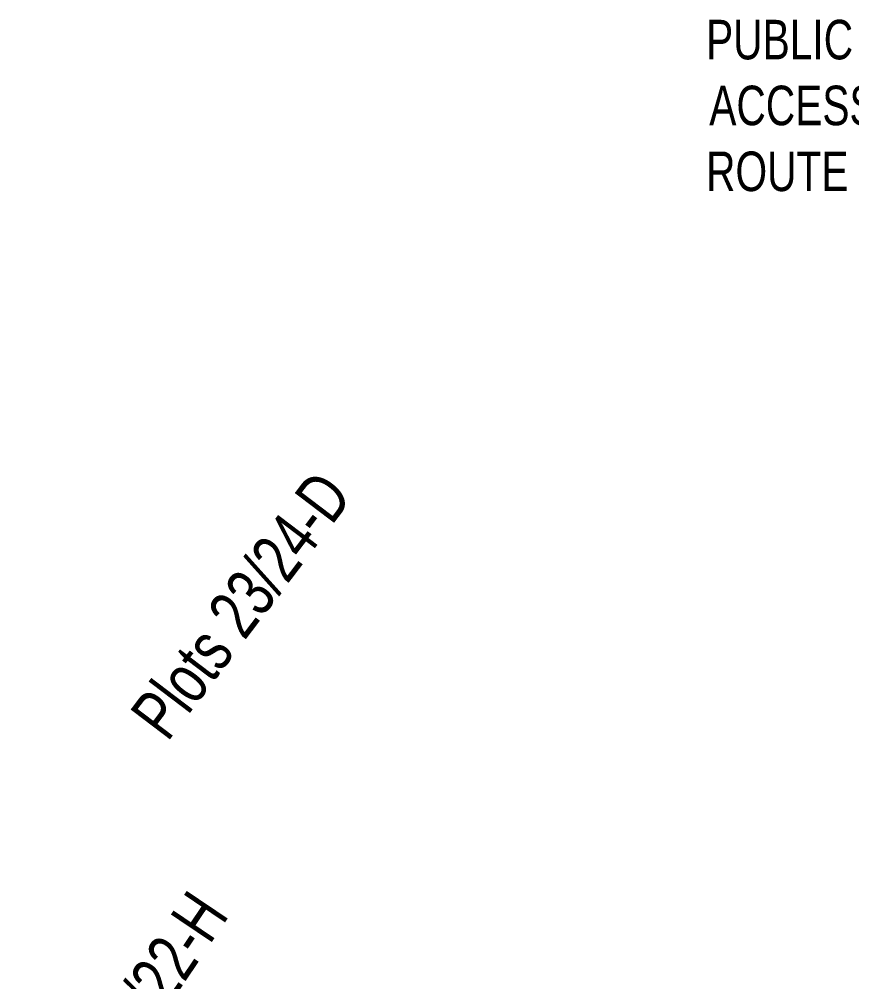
# Model space of a CAD drawing. Header units: millimetres. Extents: x 4912249 to 5235068, y 4796975 to 5005561.
# Drawn here: x 5099855 to 5120934, y 4981200 to 5005561 of the extents above; entities that cross this region are included whole.
import ezdxf

# ---------------------------------------------------------------- set-up
doc = ezdxf.new("R2010")
doc.units = ezdxf.units.MM
doc.layers.add('7715_SP01$0$Text & Dims', color=7, linetype='Continuous', plot=False)
doc.styles.add('7715_SP01$0$TITLE', font='ARIALN.TTF', dxfattribs={"width": 0.9})

msp = doc.modelspace()

# ---------------------------------------------------------------- texts
at = {"layer": '7715_SP01$0$Text & Dims', "color": 3, "lineweight": -3, "style": '7715_SP01$0$TITLE', "width": 0.9}
for s, height, rotation, p in [('PUBLIC', 1000, 0, (5117245, 5004546)), ('ACCESS', 1000, 0, (5117326, 5002879)), ('ROUTE', 1000, 0, (5117245, 5001212)), ('Plots 23/24-D', 1250, 52.8242, (5103607, 4987250)), ('Plots 21/22-H', 1250, 56.0623, (5100833, 4976411))]:
    msp.add_text(s, height=height, rotation=rotation, dxfattribs=at).set_placement(p)

doc.saveas('drawing.dxf')
